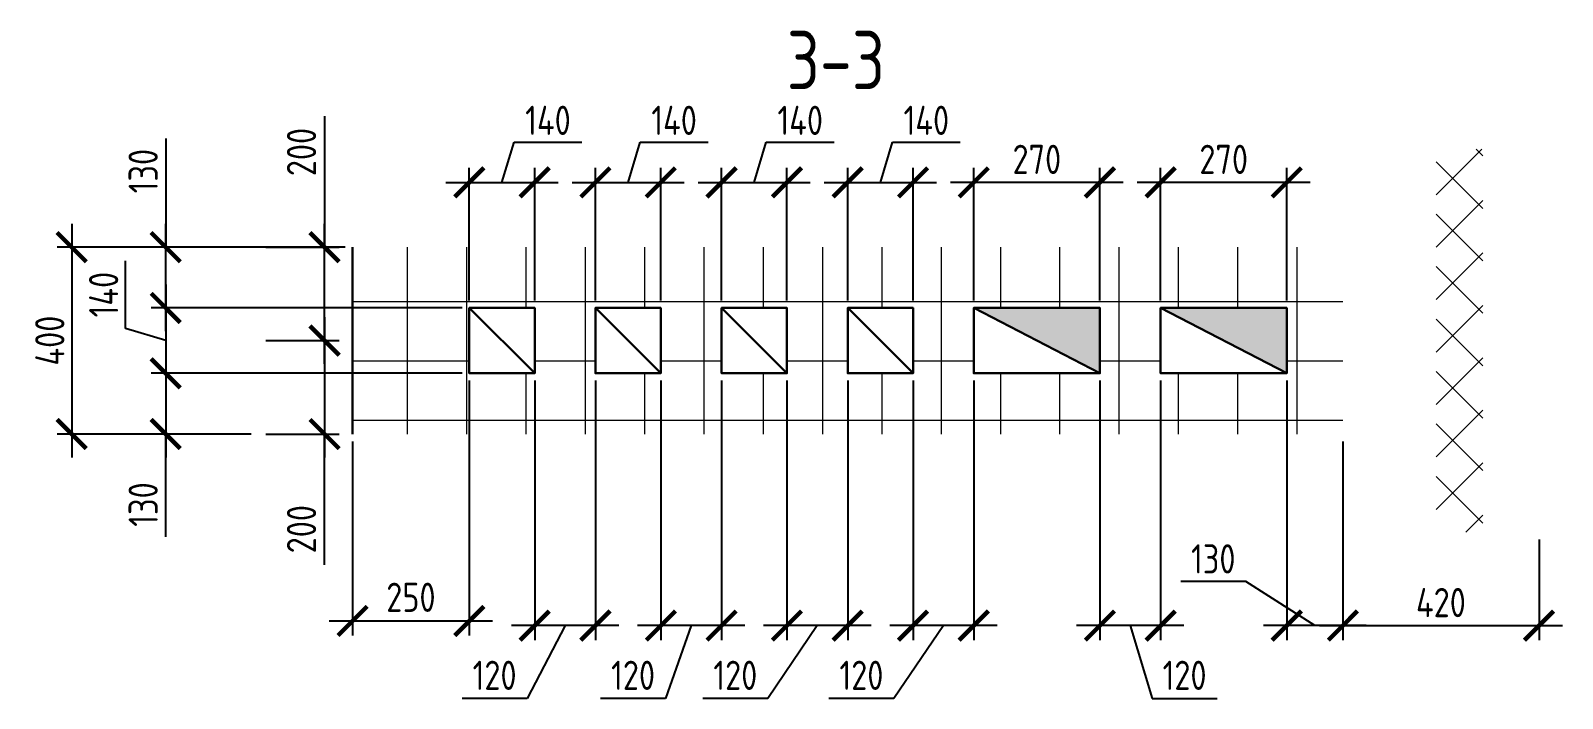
# Model space of a CAD drawing. Header units: millimetres. Extents: x -56498 to 234605, y -296269 to -29969.
# Drawn here: x 153625 to 156905, y -288004 to -286575 of the extents above; entities that cross this region are included whole.
import ezdxf
from ezdxf.enums import TextEntityAlignment as Align

# ---------------------------------------------------------------- set-up
doc = ezdxf.new("R2010")
doc.units = ezdxf.units.MM
doc.header["$LTSCALE"] = 100
doc.header["$PDMODE"] = 35
for name, color, linetype, lineweight in [('0.3', 7, 'Continuous', 30), ('Примітки 0.09', 200, 'Continuous', 9), ('Розміри 0.09', 5, 'Continuous', 9), ('Штрихування 0.09', 253, 'Continuous', 9)]:
    doc.layers.add(name, color=color, linetype=linetype, lineweight=lineweight)
doc.styles.add('GOST 2.304', font='CS_Gost2304.shx')
doc.dimstyles.new('SPDS', dxfattribs={"dimscale": 100, "dimtxt": 2.5, "dimasz": 2.5, "dimexe": 1.25, "dimexo": 0.625, "dimtad": 1, "dimrnd": 0.001, "dimtxsty": 'GOST 2.304', "dimblk": 'ARCHTICK', "dimcen": 2.5, "dimdle": 2, "dimadec": 0, "dimazin": 2, "dimtfac": 0.75, "dimtmove": 1, "dimatfit": 3, "dimfxl": 0, "dimtolj": 1, "dimarcsym": 0})

# ---------------------------------------------------------------- blocks, each defined once
blk = doc.blocks.new('_ArchTick')
at = {"color": 0, "linetype": 'ByBlock', "const_width": 0.15}
blk.add_lwpolyline([(-0.5, -0.5), (0.5, 0.5)], dxfattribs=at)
blk = doc.blocks.new('*D540')
at = {"layer": 'Defpoints', "color": 0, "transparency": 16777216}
for p in [(156314.5346062451, -287308.5828069415), (156434.5346062624, -287438.5828071212), (156314.5346062451, -287848.5823152798)]:
    blk.add_point(p, dxfattribs=at)
at = {"layer": 'Розміри 0.09', "color": 0, "lineweight": -2, "transparency": 16777216}
for p, q in [((156314.5346062451, -287324.2078069415), (156314.5346062451, -287879.8323152798)), ((156434.5346062624, -287454.2078071212), (156434.5346062624, -287879.8323152798)), ((156226.7276909079, -287753.9653685923), (156087.6651909079, -287753.9653685923)), ((156374.5346062537, -287848.5823152798), (156226.7276909079, -287753.9653685923)), ((156484.5346062624, -287848.5823152798), (156264.5346062451, -287848.5823152798))]:
    blk.add_line(p, q, dxfattribs=at)
at = {"layer": 'Розміри 0.09', "color": 0, "lineweight": -2, "transparency": 16777216, "xscale": 62.5, "yscale": 62.5, "zscale": 62.5, "rotation": 180}
blk.add_blockref('_ArchTick', (156314.5346062451, -287848.5823152798), dxfattribs=at)
at = {"layer": 'Розміри 0.09', "color": 0, "lineweight": -2, "transparency": 16777216, "xscale": 62.5, "yscale": 62.5, "zscale": 62.5}
blk.add_blockref('_ArchTick', (156434.5346062624, -287848.5823152798), dxfattribs=at)
at = {"layer": 'Розміри 0.09', "color": 0, "transparency": 16777216, "insert": (156157.1964409079, -287705.7959512099), "char_height": 62.5, "attachment_point": 5, "style": 'GOST 2.304'}
blk.add_mtext('\\A1;130', dxfattribs=at)
blk = doc.blocks.new('*D541')
at = {"layer": 'Defpoints', "color": 0, "transparency": 16777216}
for p in [(156434.5346062451, -287648.5823152798), (156854.5346062683, -287648.5823151699), (156854.5346062683, -287848.5823152798)]:
    blk.add_point(p, dxfattribs=at)
at = {"layer": 'Розміри 0.09', "color": 0, "lineweight": -2, "transparency": 16777216}
for p, q in [((156434.5346062451, -287664.2073152798), (156434.5346062451, -287879.8323152798)), ((156854.5346062683, -287664.2073151699), (156854.5346062683, -287879.8323152798)), ((156384.5346062451, -287848.5823152798), (156904.5346062683, -287848.5823152798))]:
    blk.add_line(p, q, dxfattribs=at)
at = {"layer": 'Розміри 0.09', "color": 0, "lineweight": -2, "transparency": 16777216, "xscale": 62.5, "yscale": 62.5, "zscale": 62.5, "rotation": 180}
blk.add_blockref('_ArchTick', (156434.5346062451, -287848.5823152798), dxfattribs=at)
at = {"layer": 'Розміри 0.09', "color": 0, "lineweight": -2, "transparency": 16777216, "xscale": 62.5, "yscale": 62.5, "zscale": 62.5}
blk.add_blockref('_ArchTick', (156854.5346062683, -287848.5823152798), dxfattribs=at)
at = {"layer": 'Розміри 0.09', "color": 0, "transparency": 16777216, "insert": (156644.5346062567, -287799.2866705947), "char_height": 62.5, "attachment_point": 5, "style": 'GOST 2.304'}
blk.add_mtext('\\A1;420', dxfattribs=at)
blk = doc.blocks.new('*D542')
at = {"layer": 'Defpoints', "color": 0, "transparency": 16777216}
for p in [(156044.5346062451, -286899.9527223081), (156044.5346062451, -287168.5828069415), (156314.5346062451, -287168.5828069415)]:
    blk.add_point(p, dxfattribs=at)
at = {"layer": 'Розміри 0.09', "color": 0, "lineweight": -2, "transparency": 16777216}
for p, q in [((156044.5346062451, -287152.9578069415), (156044.5346062451, -286868.7027223081)), ((156314.5346062451, -287152.9578069415), (156314.5346062451, -286868.7027223081)), ((156364.5346062451, -286899.9527223081), (155994.5346062451, -286899.9527223081))]:
    blk.add_line(p, q, dxfattribs=at)
at = {"layer": 'Розміри 0.09', "color": 0, "lineweight": -2, "transparency": 16777216, "xscale": 62.5, "yscale": 62.5, "zscale": 62.5, "rotation": 180}
blk.add_blockref('_ArchTick', (156044.5346062451, -286899.9527223081), dxfattribs=at)
at = {"layer": 'Розміри 0.09', "color": 0, "lineweight": -2, "transparency": 16777216, "xscale": 62.5, "yscale": 62.5, "zscale": 62.5}
blk.add_blockref('_ArchTick', (156314.5346062451, -286899.9527223081), dxfattribs=at)
at = {"layer": 'Розміри 0.09', "color": 0, "transparency": 16777216, "insert": (156179.5346062451, -286850.6570776231), "char_height": 62.5, "attachment_point": 5, "style": 'GOST 2.304'}
blk.add_mtext('\\A1;270', dxfattribs=at)
blk = doc.blocks.new('*D543')
at = {"layer": 'Defpoints', "color": 0, "transparency": 16777216}
for p in [(155644.5346062451, -286899.9527223081), (155644.5346062451, -287168.5828065822), (155914.5346062451, -287168.5828065822)]:
    blk.add_point(p, dxfattribs=at)
at = {"layer": 'Розміри 0.09', "color": 0, "lineweight": -2, "transparency": 16777216}
for p, q in [((155644.5346062451, -287152.9578065822), (155644.5346062451, -286868.7027223081)), ((155914.5346062451, -287152.9578065822), (155914.5346062451, -286868.7027223081)), ((155964.5346062451, -286899.9527223081), (155594.5346062451, -286899.9527223081))]:
    blk.add_line(p, q, dxfattribs=at)
at = {"layer": 'Розміри 0.09', "color": 0, "lineweight": -2, "transparency": 16777216, "xscale": 62.5, "yscale": 62.5, "zscale": 62.5, "rotation": 180}
blk.add_blockref('_ArchTick', (155644.5346062451, -286899.9527223081), dxfattribs=at)
at = {"layer": 'Розміри 0.09', "color": 0, "lineweight": -2, "transparency": 16777216, "xscale": 62.5, "yscale": 62.5, "zscale": 62.5}
blk.add_blockref('_ArchTick', (155914.5346062451, -286899.9527223081), dxfattribs=at)
at = {"layer": 'Розміри 0.09', "color": 0, "transparency": 16777216, "insert": (155779.5346062451, -286850.6570776231), "char_height": 62.5, "attachment_point": 5, "style": 'GOST 2.304'}
blk.add_mtext('\\A1;270', dxfattribs=at)
blk = doc.blocks.new('*D544')
at = {"layer": 'Defpoints', "color": 0, "transparency": 16777216}
for p in [(155514.5346062451, -286899.9527223081), (155374.5346062451, -287168.5828069415), (155514.5346062451, -287168.5828069415)]:
    blk.add_point(p, dxfattribs=at)
at = {"layer": 'Розміри 0.09', "color": 0, "lineweight": -2, "transparency": 16777216}
for p, q in [((155444.5346062451, -286899.9527223081), (155470.3158562451, -286814.0152223081)), ((155470.3158562451, -286814.0152223081), (155615.6283562451, -286814.0152223081)), ((155374.5346062451, -287152.9578069415), (155374.5346062451, -286868.7027223081)), ((155514.5346062451, -287152.9578069415), (155514.5346062451, -286868.7027223081)), ((155324.5346062451, -286899.9527223081), (155564.5346062451, -286899.9527223081))]:
    blk.add_line(p, q, dxfattribs=at)
at = {"layer": 'Розміри 0.09', "color": 0, "lineweight": -2, "transparency": 16777216, "xscale": 62.5, "yscale": 62.5, "zscale": 62.5, "rotation": 180}
blk.add_blockref('_ArchTick', (155374.5346062451, -286899.9527223081), dxfattribs=at)
at = {"layer": 'Розміри 0.09', "color": 0, "lineweight": -2, "transparency": 16777216, "xscale": 62.5, "yscale": 62.5, "zscale": 62.5}
blk.add_blockref('_ArchTick', (155514.5346062451, -286899.9527223081), dxfattribs=at)
at = {"layer": 'Розміри 0.09', "color": 0, "transparency": 16777216, "insert": (155542.9721062451, -286767.1402223081), "char_height": 62.5, "attachment_point": 5, "style": 'GOST 2.304'}
blk.add_mtext('\\A1;140', dxfattribs=at)
blk = doc.blocks.new('*D545')
at = {"layer": 'Defpoints', "color": 0, "transparency": 16777216}
for p in [(155244.5346062451, -286899.9527223081), (155104.5346062451, -287168.5828069415), (155244.5346062451, -287168.5828069415)]:
    blk.add_point(p, dxfattribs=at)
at = {"layer": 'Розміри 0.09', "color": 0, "lineweight": -2, "transparency": 16777216}
for p, q in [((155174.5346062451, -286899.9527223081), (155200.3158562451, -286814.0152223081)), ((155200.3158562451, -286814.0152223081), (155345.6283562451, -286814.0152223081)), ((155104.5346062451, -287152.9578069415), (155104.5346062451, -286868.7027223081)), ((155244.5346062451, -287152.9578069415), (155244.5346062451, -286868.7027223081)), ((155054.5346062451, -286899.9527223081), (155294.5346062451, -286899.9527223081))]:
    blk.add_line(p, q, dxfattribs=at)
at = {"layer": 'Розміри 0.09', "color": 0, "lineweight": -2, "transparency": 16777216, "xscale": 62.5, "yscale": 62.5, "zscale": 62.5, "rotation": 180}
blk.add_blockref('_ArchTick', (155104.5346062451, -286899.9527223081), dxfattribs=at)
at = {"layer": 'Розміри 0.09', "color": 0, "lineweight": -2, "transparency": 16777216, "xscale": 62.5, "yscale": 62.5, "zscale": 62.5}
blk.add_blockref('_ArchTick', (155244.5346062451, -286899.9527223081), dxfattribs=at)
at = {"layer": 'Розміри 0.09', "color": 0, "transparency": 16777216, "insert": (155272.9721062451, -286767.1402223081), "char_height": 62.5, "attachment_point": 5, "style": 'GOST 2.304'}
blk.add_mtext('\\A1;140', dxfattribs=at)
blk = doc.blocks.new('*D546')
at = {"layer": 'Defpoints', "color": 0, "transparency": 16777216}
for p in [(154974.5346062451, -286899.9527223081), (154834.5346062451, -287168.5828069415), (154974.5346062451, -287168.5828069415)]:
    blk.add_point(p, dxfattribs=at)
at = {"layer": 'Розміри 0.09', "color": 0, "lineweight": -2, "transparency": 16777216}
for p, q in [((154904.5346062451, -286899.9527223081), (154930.3158562451, -286814.0152223081)), ((154930.3158562451, -286814.0152223081), (155075.6283562451, -286814.0152223081)), ((154834.5346062451, -287152.9578069415), (154834.5346062451, -286868.7027223081)), ((154974.5346062451, -287152.9578069415), (154974.5346062451, -286868.7027223081)), ((154784.5346062451, -286899.9527223081), (155024.5346062451, -286899.9527223081))]:
    blk.add_line(p, q, dxfattribs=at)
at = {"layer": 'Розміри 0.09', "color": 0, "lineweight": -2, "transparency": 16777216, "xscale": 62.5, "yscale": 62.5, "zscale": 62.5, "rotation": 180}
blk.add_blockref('_ArchTick', (154834.5346062451, -286899.9527223081), dxfattribs=at)
at = {"layer": 'Розміри 0.09', "color": 0, "lineweight": -2, "transparency": 16777216, "xscale": 62.5, "yscale": 62.5, "zscale": 62.5}
blk.add_blockref('_ArchTick', (154974.5346062451, -286899.9527223081), dxfattribs=at)
at = {"layer": 'Розміри 0.09', "color": 0, "transparency": 16777216, "insert": (155002.9721062451, -286767.1402223081), "char_height": 62.5, "attachment_point": 5, "style": 'GOST 2.304'}
blk.add_mtext('\\A1;140', dxfattribs=at)
blk = doc.blocks.new('*D547')
at = {"layer": 'Defpoints', "color": 0, "transparency": 16777216}
for p in [(154704.5346062451, -286899.9527223081), (154564.5346062451, -287168.5828069415), (154704.5346062451, -287168.5828069415)]:
    blk.add_point(p, dxfattribs=at)
at = {"layer": 'Розміри 0.09', "color": 0, "lineweight": -2, "transparency": 16777216}
for p, q in [((154634.5346062451, -286899.9527223081), (154660.3158562451, -286814.0152223081)), ((154660.3158562451, -286814.0152223081), (154805.6283562451, -286814.0152223081)), ((154564.5346062451, -287152.9578069415), (154564.5346062451, -286868.7027223081)), ((154704.5346062451, -287152.9578069415), (154704.5346062451, -286868.7027223081)), ((154514.5346062451, -286899.9527223081), (154754.5346062451, -286899.9527223081))]:
    blk.add_line(p, q, dxfattribs=at)
at = {"layer": 'Розміри 0.09', "color": 0, "lineweight": -2, "transparency": 16777216, "xscale": 62.5, "yscale": 62.5, "zscale": 62.5, "rotation": 180}
blk.add_blockref('_ArchTick', (154564.5346062451, -286899.9527223081), dxfattribs=at)
at = {"layer": 'Розміри 0.09', "color": 0, "lineweight": -2, "transparency": 16777216, "xscale": 62.5, "yscale": 62.5, "zscale": 62.5}
blk.add_blockref('_ArchTick', (154704.5346062451, -286899.9527223081), dxfattribs=at)
at = {"layer": 'Розміри 0.09', "color": 0, "transparency": 16777216, "insert": (154732.9721062451, -286767.1402223081), "char_height": 62.5, "attachment_point": 5, "style": 'GOST 2.304'}
blk.add_mtext('\\A1;140', dxfattribs=at)
blk = doc.blocks.new('*D548')
at = {"layer": 'Defpoints', "color": 0, "transparency": 16777216}
for p in [(155914.5346062451, -287308.5828069415), (156044.5346062451, -287308.5828069415), (155914.5346062451, -287848.5823152798)]:
    blk.add_point(p, dxfattribs=at)
at = {"layer": 'Розміри 0.09', "color": 0, "lineweight": -2, "transparency": 16777216}
for p, q in [((155914.5346062451, -287324.2078069415), (155914.5346062451, -287879.8323152798)), ((156044.5346062451, -287324.2078069415), (156044.5346062451, -287879.8323152798)), ((156094.5346062451, -287848.5823152798), (155864.5346062451, -287848.5823152798)), ((155979.5346062451, -287848.5823152798), (156026.2444364616, -288004.2817493349)), ((156026.2444364616, -288004.2817493349), (156165.3069364616, -288004.2817493349))]:
    blk.add_line(p, q, dxfattribs=at)
at = {"layer": 'Розміри 0.09', "color": 0, "lineweight": -2, "transparency": 16777216, "xscale": 62.5, "yscale": 62.5, "zscale": 62.5, "rotation": 180}
blk.add_blockref('_ArchTick', (155914.5346062451, -287848.5823152798), dxfattribs=at)
at = {"layer": 'Розміри 0.09', "color": 0, "lineweight": -2, "transparency": 16777216, "xscale": 62.5, "yscale": 62.5, "zscale": 62.5}
blk.add_blockref('_ArchTick', (156044.5346062451, -287848.5823152798), dxfattribs=at)
at = {"layer": 'Розміри 0.09', "color": 0, "transparency": 16777216, "insert": (156095.7756864616, -287954.9861046498), "char_height": 62.5, "attachment_point": 5, "style": 'GOST 2.304'}
blk.add_mtext('\\A1;120', dxfattribs=at)
blk = doc.blocks.new('*D549')
at = {"layer": 'Defpoints', "color": 0, "transparency": 16777216}
for p in [(155514.5346062451, -287308.5828071213), (155644.5346062451, -287308.5828069415), (155514.5346062451, -287848.5823152798)]:
    blk.add_point(p, dxfattribs=at)
at = {"layer": 'Розміри 0.09', "color": 0, "lineweight": -2, "transparency": 16777216}
for p, q in [((155514.5346062451, -287324.2078071213), (155514.5346062451, -287879.8323152798)), ((155644.5346062451, -287324.2078069415), (155644.5346062451, -287879.8323152798)), ((155694.5346062451, -287848.5823152798), (155464.5346062451, -287848.5823152798)), ((155579.5346062451, -287848.5823152798), (155473.5205859052, -288004.2817493349)), ((155473.5205859052, -288004.2817493349), (155334.4580859052, -288004.2817493349))]:
    blk.add_line(p, q, dxfattribs=at)
at = {"layer": 'Розміри 0.09', "color": 0, "lineweight": -2, "transparency": 16777216, "xscale": 62.5, "yscale": 62.5, "zscale": 62.5, "rotation": 180}
blk.add_blockref('_ArchTick', (155514.5346062451, -287848.5823152798), dxfattribs=at)
at = {"layer": 'Розміри 0.09', "color": 0, "lineweight": -2, "transparency": 16777216, "xscale": 62.5, "yscale": 62.5, "zscale": 62.5}
blk.add_blockref('_ArchTick', (155644.5346062451, -287848.5823152798), dxfattribs=at)
at = {"layer": 'Розміри 0.09', "color": 0, "transparency": 16777216, "insert": (155403.9893359052, -287954.9861046498), "char_height": 62.5, "attachment_point": 5, "style": 'GOST 2.304'}
blk.add_mtext('\\A1;120', dxfattribs=at)
blk = doc.blocks.new('*D550')
at = {"layer": 'Defpoints', "color": 0, "transparency": 16777216}
for p in [(155244.5346062451, -287308.5828069415), (155374.5346062451, -287308.5828071213), (155244.5346062451, -287848.5823152798)]:
    blk.add_point(p, dxfattribs=at)
at = {"layer": 'Розміри 0.09', "color": 0, "lineweight": -2, "transparency": 16777216}
for p, q in [((155244.5346062451, -287324.2078069415), (155244.5346062451, -287879.8323152798)), ((155374.5346062451, -287324.2078071213), (155374.5346062451, -287879.8323152798)), ((155424.5346062451, -287848.5823152798), (155194.5346062451, -287848.5823152798)), ((155309.5346062451, -287848.5823152798), (155203.5205859055, -288004.2817493349)), ((155203.5205859055, -288004.2817493349), (155064.4580859055, -288004.2817493349))]:
    blk.add_line(p, q, dxfattribs=at)
at = {"layer": 'Розміри 0.09', "color": 0, "lineweight": -2, "transparency": 16777216, "xscale": 62.5, "yscale": 62.5, "zscale": 62.5, "rotation": 180}
blk.add_blockref('_ArchTick', (155244.5346062451, -287848.5823152798), dxfattribs=at)
at = {"layer": 'Розміри 0.09', "color": 0, "lineweight": -2, "transparency": 16777216, "xscale": 62.5, "yscale": 62.5, "zscale": 62.5}
blk.add_blockref('_ArchTick', (155374.5346062451, -287848.5823152798), dxfattribs=at)
at = {"layer": 'Розміри 0.09', "color": 0, "transparency": 16777216, "insert": (155133.9893359055, -287954.9861046498), "char_height": 62.5, "attachment_point": 5, "style": 'GOST 2.304'}
blk.add_mtext('\\A1;120', dxfattribs=at)
blk = doc.blocks.new('*D551')
at = {"layer": 'Defpoints', "color": 0, "transparency": 16777216}
for p in [(154974.5346062451, -287308.5828071213), (155104.5346062451, -287308.5828069415), (154974.5346062451, -287848.5823152798)]:
    blk.add_point(p, dxfattribs=at)
at = {"layer": 'Розміри 0.09', "color": 0, "lineweight": -2, "transparency": 16777216}
for p, q in [((154974.5346062451, -287324.2078071213), (154974.5346062451, -287879.8323152798)), ((155104.5346062451, -287324.2078069415), (155104.5346062451, -287879.8323152798)), ((155154.5346062451, -287848.5823152798), (154924.5346062451, -287848.5823152798)), ((155039.5346062451, -287848.5823152798), (154984.6424649952, -288004.2817493349)), ((154984.6424649952, -288004.2817493349), (154845.5799649952, -288004.2817493349))]:
    blk.add_line(p, q, dxfattribs=at)
at = {"layer": 'Розміри 0.09', "color": 0, "lineweight": -2, "transparency": 16777216, "xscale": 62.5, "yscale": 62.5, "zscale": 62.5, "rotation": 180}
blk.add_blockref('_ArchTick', (154974.5346062451, -287848.5823152798), dxfattribs=at)
at = {"layer": 'Розміри 0.09', "color": 0, "lineweight": -2, "transparency": 16777216, "xscale": 62.5, "yscale": 62.5, "zscale": 62.5}
blk.add_blockref('_ArchTick', (155104.5346062451, -287848.5823152798), dxfattribs=at)
at = {"layer": 'Розміри 0.09', "color": 0, "transparency": 16777216, "insert": (154915.1112149952, -287954.9861046498), "char_height": 62.5, "attachment_point": 5, "style": 'GOST 2.304'}
blk.add_mtext('\\A1;120', dxfattribs=at)
blk = doc.blocks.new('*D552')
at = {"layer": 'Defpoints', "color": 0, "transparency": 16777216}
for p in [(154704.5346062451, -287308.5828069415), (154834.5346062451, -287308.5828071213), (154704.5346062451, -287848.5823152798)]:
    blk.add_point(p, dxfattribs=at)
at = {"layer": 'Розміри 0.09', "color": 0, "lineweight": -2, "transparency": 16777216}
for p, q in [((154704.5346062451, -287324.2078069415), (154704.5346062451, -287879.8323152798)), ((154834.5346062451, -287324.2078071213), (154834.5346062451, -287879.8323152798)), ((154884.5346062451, -287848.5823152798), (154654.5346062451, -287848.5823152798)), ((154769.5346062451, -287848.5823152798), (154688.2286214195, -288004.2817493349)), ((154688.2286214195, -288004.2817493349), (154549.1661214195, -288004.2817493349))]:
    blk.add_line(p, q, dxfattribs=at)
at = {"layer": 'Розміри 0.09', "color": 0, "lineweight": -2, "transparency": 16777216, "xscale": 62.5, "yscale": 62.5, "zscale": 62.5, "rotation": 180}
blk.add_blockref('_ArchTick', (154704.5346062451, -287848.5823152798), dxfattribs=at)
at = {"layer": 'Розміри 0.09', "color": 0, "lineweight": -2, "transparency": 16777216, "xscale": 62.5, "yscale": 62.5, "zscale": 62.5}
blk.add_blockref('_ArchTick', (154834.5346062451, -287848.5823152798), dxfattribs=at)
at = {"layer": 'Розміри 0.09', "color": 0, "transparency": 16777216, "insert": (154618.6973714195, -287954.9861046498), "char_height": 62.5, "attachment_point": 5, "style": 'GOST 2.304'}
blk.add_mtext('\\A1;120', dxfattribs=at)
blk = doc.blocks.new('*D553')
at = {"layer": 'Defpoints', "color": 0, "transparency": 16777216}
for p in [(154564.5346062451, -287308.5828069415), (154314.5346062451, -287438.582807041), (154564.5346062451, -287838.5828071212)]:
    blk.add_point(p, dxfattribs=at)
at = {"layer": 'Розміри 0.09', "color": 0, "lineweight": -2, "transparency": 16777216}
for p, q in [((154564.5346062451, -287324.2078069415), (154564.5346062451, -287869.8328071212)), ((154314.5346062451, -287454.207807041), (154314.5346062451, -287869.8328071212)), ((154264.5346062451, -287838.5828071212), (154614.5346062451, -287838.5828071212))]:
    blk.add_line(p, q, dxfattribs=at)
at = {"layer": 'Розміри 0.09', "color": 0, "lineweight": -2, "transparency": 16777216, "xscale": 62.5, "yscale": 62.5, "zscale": 62.5, "rotation": 180}
blk.add_blockref('_ArchTick', (154314.5346062451, -287838.5828071212), dxfattribs=at)
at = {"layer": 'Розміри 0.09', "color": 0, "lineweight": -2, "transparency": 16777216, "xscale": 62.5, "yscale": 62.5, "zscale": 62.5}
blk.add_blockref('_ArchTick', (154564.5346062451, -287838.5828071212), dxfattribs=at)
at = {"layer": 'Розміри 0.09', "color": 0, "transparency": 16777216, "insert": (154439.5346062451, -287787.9927450538), "char_height": 62.5, "attachment_point": 5, "style": 'GOST 2.304'}
blk.add_mtext('\\A1;250', dxfattribs=at)
blk = doc.blocks.new('*D554')
at = {"layer": 'Defpoints', "color": 0, "transparency": 16777216}
for p in [(153914.5346062451, -287038.5828071212), (154314.5346062451, -287038.5828071212), (154564.5346062451, -287168.5828069415)]:
    blk.add_point(p, dxfattribs=at)
at = {"layer": 'Розміри 0.09', "color": 0, "lineweight": -2, "transparency": 16777216}
for p, q in [((153914.5346062451, -286806.2774494203), (153914.5346062451, -287038.5828071212)), ((153914.5346062451, -287218.5828069415), (153914.5346062451, -286988.5828071212)), ((154298.9096062451, -287038.5828071212), (153883.2846062451, -287038.5828071212)), ((154548.9096062451, -287168.5828069415), (153883.2846062451, -287168.5828069415))]:
    blk.add_line(p, q, dxfattribs=at)
at = {"layer": 'Розміри 0.09', "color": 0, "lineweight": -2, "transparency": 16777216, "xscale": 62.5, "yscale": 62.5, "zscale": 62.5}
for p, rotation in [((153914.5346062451, -287038.5828071212), 90), ((153914.5346062451, -287168.5828069415), 270)]:
    blk.add_blockref('_ArchTick', p, dxfattribs=dict(at, rotation=rotation))
at = {"layer": 'Розміри 0.09', "color": 0, "transparency": 16777216, "insert": (153866.3651888627, -286875.8086994202), "char_height": 62.5, "attachment_point": 5, "rotation": 90, "style": 'GOST 2.304'}
blk.add_mtext('\\A1;130', dxfattribs=at)
blk = doc.blocks.new('*D555')
at = {"layer": 'Defpoints', "color": 0, "transparency": 16777216}
for p in [(154564.5346062451, -287168.5828069415), (153914.5346062451, -287308.582807301), (154564.5346062451, -287308.582807301)]:
    blk.add_point(p, dxfattribs=at)
at = {"layer": 'Розміри 0.09', "color": 0, "lineweight": -2, "transparency": 16777216}
for p, q in [((153828.5971062451, -287212.8015571213), (153828.5971062451, -287067.4890571213)), ((153914.5346062451, -287118.5828069415), (153914.5346062451, -287358.582807301)), ((154548.9096062451, -287168.5828069415), (153883.2846062451, -287168.5828069415)), ((153914.5346062451, -287238.5828071213), (153828.5971062451, -287212.8015571213)), ((154548.9096062451, -287308.582807301), (153883.2846062451, -287308.582807301))]:
    blk.add_line(p, q, dxfattribs=at)
at = {"layer": 'Розміри 0.09', "color": 0, "lineweight": -2, "transparency": 16777216, "xscale": 62.5, "yscale": 62.5, "zscale": 62.5}
for p, rotation in [((153914.5346062451, -287168.5828069415), 90), ((153914.5346062451, -287308.582807301), 270)]:
    blk.add_blockref('_ArchTick', p, dxfattribs=dict(at, rotation=rotation))
at = {"layer": 'Розміри 0.09', "color": 0, "transparency": 16777216, "insert": (153781.7221062451, -287140.1453071212), "char_height": 62.5, "attachment_point": 5, "rotation": 90, "style": 'GOST 2.304'}
blk.add_mtext('\\A1;140', dxfattribs=at)
blk = doc.blocks.new('*D556')
at = {"layer": 'Defpoints', "color": 0, "transparency": 16777216}
for p in [(154564.5346062451, -287308.582807301), (153914.5346062451, -287438.5828071212), (154113.3433247392, -287438.5828071212)]:
    blk.add_point(p, dxfattribs=at)
at = {"layer": 'Розміри 0.09', "color": 0, "lineweight": -2, "transparency": 16777216}
for p, q in [((153914.5346062451, -287258.582807301), (153914.5346062451, -287488.5828071212)), ((154548.9096062451, -287308.582807301), (153883.2846062451, -287308.582807301)), ((154097.7183247392, -287438.5828071212), (153883.2846062451, -287438.5828071212)), ((153914.5346062451, -287658.9178959859), (153914.5346062451, -287438.5828071212))]:
    blk.add_line(p, q, dxfattribs=at)
at = {"layer": 'Розміри 0.09', "color": 0, "lineweight": -2, "transparency": 16777216, "xscale": 62.5, "yscale": 62.5, "zscale": 62.5}
for p, rotation in [((153914.5346062451, -287308.582807301), 90), ((153914.5346062451, -287438.5828071212), 270)]:
    blk.add_blockref('_ArchTick', p, dxfattribs=dict(at, rotation=rotation))
at = {"layer": 'Розміри 0.09', "color": 0, "transparency": 16777216, "insert": (153866.3651888627, -287589.3866459859), "char_height": 62.5, "attachment_point": 5, "rotation": 90, "style": 'GOST 2.304'}
blk.add_mtext('\\A1;130', dxfattribs=at)
blk = doc.blocks.new('*D557')
at = {"layer": 'Defpoints', "color": 0, "transparency": 16777216}
for p in [(154113.3433247392, -287038.5828071212), (154254.6655005501, -287038.5828071212), (154113.3433249596, -287238.5828070348)]:
    blk.add_point(p, dxfattribs=at)
at = {"layer": 'Розміри 0.09', "color": 0, "lineweight": -2, "transparency": 16777216}
for p, q in [((154254.6655005501, -286758.411149685), (154254.6655005501, -287038.5828071212)), ((154254.6655005501, -287288.5828070348), (154254.6655005501, -286988.5828071212)), ((154128.9683247392, -287038.5828071212), (154285.9155005501, -287038.5828071212)), ((154128.9683249596, -287238.5828070348), (154285.9155005501, -287238.5828070348))]:
    blk.add_line(p, q, dxfattribs=at)
at = {"layer": 'Розміри 0.09', "color": 0, "lineweight": -2, "transparency": 16777216, "xscale": 62.5, "yscale": 62.5, "zscale": 62.5}
for p, rotation in [((154254.6655005501, -287038.5828071212), 90), ((154254.6655005501, -287238.5828070348), 270)]:
    blk.add_blockref('_ArchTick', p, dxfattribs=dict(at, rotation=rotation))
at = {"layer": 'Розміри 0.09', "color": 0, "transparency": 16777216, "insert": (154205.3698558651, -286834.973649685), "char_height": 62.5, "attachment_point": 5, "rotation": 90, "style": 'GOST 2.304'}
blk.add_mtext('\\A1;200', dxfattribs=at)
blk = doc.blocks.new('*D558')
at = {"layer": 'Defpoints', "color": 0, "transparency": 16777216}
for p in [(154113.3433249596, -287238.5828066129), (154113.3433243075, -287438.5828065266), (154254.6655001183, -287438.5828065266)]:
    blk.add_point(p, dxfattribs=at)
at = {"layer": 'Розміри 0.09', "color": 0, "lineweight": -2, "transparency": 16777216}
for p, q in [((154254.6655001183, -287188.5828066129), (154254.6655001183, -287488.5828065266)), ((154128.9683249596, -287238.5828066129), (154285.9155001183, -287238.5828066129)), ((154128.9683243075, -287438.5828065266), (154285.9155001183, -287438.5828065266)), ((154254.6655001183, -287718.7544642854), (154254.6655001183, -287438.5828065266))]:
    blk.add_line(p, q, dxfattribs=at)
at = {"layer": 'Розміри 0.09', "color": 0, "lineweight": -2, "transparency": 16777216, "xscale": 62.5, "yscale": 62.5, "zscale": 62.5}
for p, rotation in [((154254.6655001183, -287238.5828066129), 90), ((154254.6655001183, -287438.5828065266), 270)]:
    blk.add_blockref('_ArchTick', p, dxfattribs=dict(at, rotation=rotation))
at = {"layer": 'Розміри 0.09', "color": 0, "transparency": 16777216, "insert": (154205.3698554333, -287642.1919642854), "char_height": 62.5, "attachment_point": 5, "rotation": 90, "style": 'GOST 2.304'}
blk.add_mtext('\\A1;200', dxfattribs=at)
blk = doc.blocks.new('*D576')
at = {"layer": 'Defpoints', "color": 0, "transparency": 16777216}
for p in [(154113.3433247868, -287038.5828071212), (153713.3433247392, -287438.5828071212), (154113.3433247392, -287438.5828071212)]:
    blk.add_point(p, dxfattribs=at)
at = {"layer": 'Розміри 0.09', "color": 0, "lineweight": -2, "transparency": 16777216}
for p, q in [((153713.3433247392, -286988.5828071212), (153713.3433247392, -287488.5828071212)), ((154097.7183247868, -287038.5828071212), (153682.0933247392, -287038.5828071212)), ((154097.7183247392, -287438.5828071212), (153682.0933247392, -287438.5828071212))]:
    blk.add_line(p, q, dxfattribs=at)
at = {"layer": 'Розміри 0.09', "color": 0, "lineweight": -2, "transparency": 16777216, "xscale": 62.5, "yscale": 62.5, "zscale": 62.5}
for p, rotation in [((153713.3433247392, -287038.5828071212), 90), ((153713.3433247392, -287438.5828071212), 270)]:
    blk.add_blockref('_ArchTick', p, dxfattribs=dict(at, rotation=rotation))
at = {"layer": 'Розміри 0.09', "color": 0, "transparency": 16777216, "insert": (153666.4683247393, -287238.5828071212), "char_height": 62.5, "attachment_point": 5, "rotation": 90, "style": 'GOST 2.304'}
blk.add_mtext('\\A1;400', dxfattribs=at)

msp = doc.modelspace()

# ---------------------------------------------------------------- hatches: boundary and pattern name
at = {"layer": '0.3'}
h = msp.add_hatch(color=256, dxfattribs=at)
h.paths.add_polyline_path([(155644.5346062451, -287168.5828069415), (155779.5346058985, -287238.5828067618), (155914.5346062451, -287238.5828067618), (155914.5346062451, -287168.5828069415)])
h.paths.add_polyline_path([(155779.5346058985, -287238.5828067618), (155914.5346062451, -287308.5828069415), (155914.5346062451, -287238.5828067618)])
h = msp.add_hatch(color=256, dxfattribs=at)
h.paths.add_polyline_path([(156044.5346062451, -287168.5828074806), (156179.5346058985, -287238.582807301), (156314.5346062451, -287238.582807301), (156314.5346062451, -287168.5828074806)])
h.paths.add_polyline_path([(156179.5346058985, -287238.582807301), (156314.5346062451, -287308.5828074806), (156314.5346062451, -287238.582807301)])
at = {"layer": 'Штрихування 0.09'}
h = msp.add_hatch(dxfattribs=at)
h.set_pattern_fill('ANSI37', color=256, scale=25, angle=90, style=0)
h.set_pattern_definition([(135, (49524.17595925133, -372820.8731999142), (-56.12660075668221, -56.1266007566822), []), (225, (49524.17595925133, -372820.8731999142), (56.1266007566822, -56.12660075668221), [])])
h.paths.add_polyline_path([(156634.5346062451, -287628.5823151637), (156644.5346062451, -287648.5823151636), (156734.5346062451, -287648.5823151636), (156734.5346062451, -286828.5832990789), (156634.5346062451, -286828.5832990789)])
h = msp.add_hatch(dxfattribs=at)
h.set_pattern_fill('NET', color=256, scale=40, angle=90, style=0)
h.set_pattern_definition([(90, (0, 500), (-127, 7.776507174585693e-15), []), (180, (0, 500), (-1.555301434917138e-14, -127), [])])
h.paths.add_polyline_path([(155514.5346062451, -287038.5828071212), (155374.5346062451, -287038.5828071212), (155374.5346062451, -287168.5828069415), (155514.5346062451, -287168.5828069415)])
h.paths.add_polyline_path([(155244.5346062451, -287308.5828069416), (155104.5346062451, -287308.5828069415), (155104.5346062451, -287438.5828071212), (155244.5346062451, -287438.5828071212)], flags=17)
h.paths.add_polyline_path([(154974.5346062451, -287038.5828071212), (154834.5346062451, -287038.5828071212), (154834.5346062451, -287168.5828069415), (154974.5346062451, -287168.5828069415)])
h.paths.add_polyline_path([(154704.5346062451, -287308.5828069416), (154564.5346062451, -287308.5828069415), (154564.5346062451, -287438.5828071213), (154704.5346062451, -287438.5828071212)])
h.paths.add_polyline_path([(155914.5346062451, -287308.5828069415), (155770.6095443635, -287308.5828069415), (155764.865707945, -287438.5828071212), (155914.5346062451, -287438.5828071212)], flags=17)
h.paths.add_polyline_path([(155770.6095443635, -287308.5828069415), (155644.5346062451, -287308.5828069416), (155644.5346062451, -287438.5828071212), (155764.8657079449, -287438.5828071212)], flags=17)
h.paths.add_polyline_path([(156314.5346062451, -287038.5828071212), (156044.5346062451, -287038.5828071212), (156044.5346062451, -287168.5828069415), (156314.5346062451, -287168.5828069415)], flags=17)
h.paths.add_polyline_path([(154974.5346062451, -287038.5828071212), (154974.5346062451, -287168.5828074806), (154974.5346062451, -287308.5828069415), (154834.5346062451, -287308.5828069415), (154834.5346062451, -287168.5828069415), (154834.5346062451, -287038.5828071212), (154314.5346062451, -287038.5828071212), (154314.5346062451, -287438.5828071212), (154564.5346062451, -287438.5828071212), (154564.5346062451, -287308.582807301), (154564.5346062451, -287168.5828069415), (154704.5346062451, -287168.5828069415), (154704.5346062451, -287308.5828069415), (154704.5346062451, -287438.5828071212), (155104.5346062451, -287438.5828071212), (155104.5346062451, -287308.582807301), (155104.5346062451, -287168.5828069415), (155244.5346062451, -287168.5828069415), (155244.5346062451, -287308.5828069415), (155244.5346062451, -287438.5828071212), (155644.5346062451, -287438.5828071212), (155644.5346062451, -287308.582807301), (155644.5346062451, -287168.5828069415), (155914.5346062451, -287168.5828069415), (155914.5346062451, -287308.5828069415), (155914.5346062451, -287438.5828071212), (156134.5346062451, -287438.5828071212), (156434.5346062451, -287438.5828071212), (156434.5346062451, -287038.5828071212), (156314.5346062451, -287038.5828071212), (156314.5346062451, -287168.5828074806), (156314.5346062451, -287308.5828069415), (156044.5346062451, -287308.5828069415), (156044.5346062451, -287168.5828069415), (156044.5346062451, -287038.5828071212), (155734.5346062451, -287038.5828071212), (155514.5346062451, -287038.5828071212), (155514.5346062451, -287168.5828074806), (155514.5346062451, -287308.5828069415), (155374.5346062451, -287308.5828069415), (155374.5346062451, -287168.5828069415), (155374.5346062451, -287038.5828071212)])

# ---------------------------------------------------------------- linework, layer by layer
at = {"layer": '0.3'}
msp.add_line((154314.5346062451, -287438.582807041), (154314.5346062451, -287038.582807041), dxfattribs=at)
for points in [[(154564.5346062451, -287168.5828069415), (154704.5346062451, -287168.5828069415), (154704.5346062451, -287308.5828069415), (154564.5346062451, -287168.5828069415), (154564.5346062451, -287308.5828069415), (154704.5346062451, -287308.5828069415)], [(154834.5346062451, -287168.5828069415), (154974.5346062451, -287168.5828069415), (154974.5346062451, -287308.5828069415), (154834.5346062451, -287168.5828069415), (154834.5346062451, -287308.5828069415), (154974.5346062451, -287308.5828069415)], [(155104.5346062451, -287168.5828069415), (155244.5346062451, -287168.5828069415), (155244.5346062451, -287308.5828069415), (155104.5346062451, -287168.5828069415), (155104.5346062451, -287308.5828069415), (155244.5346062451, -287308.5828069415)], [(155374.5346062451, -287168.5828069415), (155514.5346062451, -287168.5828069415), (155514.5346062451, -287308.5828069415), (155374.5346062451, -287168.5828069415), (155374.5346062451, -287308.5828069415), (155514.5346062451, -287308.5828069415)], [(155644.5346062451, -287168.5828069415), (155914.5346062451, -287168.5828069415), (155914.5346062451, -287308.5828069415), (155644.5346062451, -287168.5828069415), (155644.5346062451, -287308.5828069415), (155914.5346062451, -287308.5828069415)], [(156044.5346062451, -287168.5828069415), (156314.5346062451, -287168.5828069415), (156314.5346062451, -287308.5828069415), (156044.5346062451, -287168.5828069415), (156044.5346062451, -287308.5828069415), (156314.5346062451, -287308.5828069415)]]:
    msp.add_lwpolyline(points, dxfattribs=at)

# ---------------------------------------------------------------- texts
at = {"layer": 'Примітки 0.09', "ltscale": 0.25, "style": 'GOST 2.304'}
msp.add_text('3-3', height=125, dxfattribs=at).set_placement((155349.2525950715, -286700.5571527686), align=Align.CENTER)

# ---------------------------------------------------------------- dimensions: what is measured, and where the dimension line sits
at = {"layer": 'Розміри 0.09'}
for base, p1, p2, picture, middle in [((154704.5346062451, -286899.9527223081), (154564.5346062451, -287168.5828069415), (154704.5346062451, -287168.5828069415), '*D547', (154675.9408562451, -286767.1402223081)), ((154974.5346062451, -286899.9527223081), (154834.5346062451, -287168.5828069415), (154974.5346062451, -287168.5828069415), '*D546', (154945.9408562451, -286767.1402223081)), ((155244.5346062451, -286899.9527223081), (155104.5346062451, -287168.5828069415), (155244.5346062451, -287168.5828069415), '*D545', (155215.9408562451, -286767.1402223081)), ((155514.5346062451, -286899.9527223081), (155374.5346062451, -287168.5828069415), (155514.5346062451, -287168.5828069415), '*D544', (155485.9408562451, -286767.1402223081)), ((155644.5346062451, -286899.9527223081), (155914.5346062451, -287168.5828065822), (155644.5346062451, -287168.5828065822), '*D543', (155779.5346062451, -286850.6570776231)), ((156044.5346062451, -286899.9527223081), (156314.5346062451, -287168.5828069415), (156044.5346062451, -287168.5828069415), '*D542', (156179.5346062451, -286850.6570776231)), ((154564.5346062451, -287838.5828071212), (154314.5346062451, -287438.582807041), (154564.5346062451, -287308.5828069415), '*D553', (154439.5346062451, -287787.9927450538)), ((156854.5346062683, -287848.5823152798), (156434.5346062451, -287648.5823152798), (156854.5346062683, -287648.5823151699), '*D541', (156644.5346062567, -287799.2866705947))]:
    dim = msp.add_linear_dim(base=base, p1=p1, p2=p2, dimstyle='SPDS', override={"dimscale": 25, "dimlfac": 1, "dimtxsty": 'GOST 2.304', "dimblk1": 'ArchTick', "dimblk2": 'ArchTick', "dimsah": 1, "dimtolj": 1}, dxfattribs=at)
    dim.commit()
    dim.dimension.update_dxf_attribs({"geometry": picture, "text_midpoint": middle})
for base, p1, p2, angle, picture, middle in [((154254.6655005501, -287038.5828071212), (154113.3433249596, -287238.5828070348), (154113.3433247392, -287038.5828071212), 90, '*D557', (154262.7767881209, -286834.973649685)), ((153914.5346062451, -287038.5828071212), (154564.5346062451, -287168.5828069415), (154314.5346062451, -287038.5828071212), 90, '*D554', (153914.5346062451, -286875.8086994202)), ((154254.6655001183, -287438.5828065266), (154113.3433249596, -287238.5828066129), (154113.3433243075, -287438.5828065266), 269.9999998763138, '*D558', (154262.7767872496, -287642.1919642854)), ((153914.5346062451, -287438.5828071212), (154564.5346062451, -287308.582807301), (154113.3433247392, -287438.5828071212), 90, '*D556', (153927.85778514, -287589.3866459859))]:
    dim = msp.add_linear_dim(base=base, p1=p1, p2=p2, angle=angle, dimstyle='SPDS', override={"dimscale": 25, "dimlfac": 1, "dimtxsty": 'GOST 2.304', "dimblk1": 'ArchTick', "dimblk2": 'ArchTick', "dimsah": 1, "dimtolj": 1}, dxfattribs=at)
    dim.commit()
    dim.dimension.update_dxf_attribs({"geometry": picture, "text_midpoint": middle, "dimtype": 160})
for base, p1, p2, picture, middle in [((153713.3433247392, -287438.5828071212), (154113.3433247868, -287038.5828071212), (154113.3433247392, -287438.5828071212), '*D576', (153666.4683247393, -287238.5828071212)), ((153914.5346062451, -287308.582807301), (154564.5346062451, -287168.5828069415), (154564.5346062451, -287308.582807301), '*D555', (153781.7221062451, -287197.1765571212))]:
    dim = msp.add_linear_dim(base=base, p1=p1, p2=p2, angle=90, dimstyle='SPDS', override={"dimscale": 25, "dimlfac": 1, "dimtxsty": 'GOST 2.304', "dimblk1": 'ArchTick', "dimblk2": 'ArchTick', "dimsah": 1, "dimtolj": 1}, dxfattribs=at)
    dim.commit()
    dim.dimension.update_dxf_attribs({"geometry": picture, "text_midpoint": middle})
for base, p1, p2, text, picture, middle in [((154704.5346062451, -287848.5823152798), (154834.5346062451, -287308.5828071213), (154704.5346062451, -287308.5828069415), '120', '*D552', (154672.6036214195, -288004.2817493349)), ((154974.5346062451, -287848.5823152798), (155104.5346062451, -287308.5828069415), (154974.5346062451, -287308.5828071213), '120', '*D551', (154969.0174649952, -288004.2817493349)), ((155244.5346062451, -287848.5823152798), (155374.5346062451, -287308.5828071213), (155244.5346062451, -287308.5828069415), '120', '*D550', (155187.8955859055, -288004.2817493349)), ((155514.5346062451, -287848.5823152798), (155644.5346062451, -287308.5828069415), (155514.5346062451, -287308.5828071213), '120', '*D549', (155457.8955859052, -288004.2817493349)), ((156314.5346062451, -287848.5823152798), (156434.5346062624, -287438.5828071212), (156314.5346062451, -287308.5828069415), '130', '*D540', (156211.1026909079, -287753.9653685923))]:
    dim = msp.add_linear_dim(base=base, p1=p1, p2=p2, text=text, dimstyle='SPDS', override={"dimscale": 25, "dimlfac": 1, "dimtxsty": 'GOST 2.304', "dimblk1": 'ArchTick', "dimblk2": 'ArchTick', "dimsah": 1, "dimtolj": 1}, dxfattribs=at)
    dim.commit()
    dim.dimension.update_dxf_attribs({"geometry": picture, "text_midpoint": middle, "dimtype": 160})
dim = msp.add_linear_dim(base=(155914.5346062451, -287848.5823152798), p1=(156044.5346062451, -287308.5828069415), p2=(155914.5346062451, -287308.5828069415), text='120', dimstyle='SPDS', override={"dimscale": 25, "dimlfac": 1, "dimtxsty": 'GOST 2.304', "dimblk1": 'ArchTick', "dimblk2": 'ArchTick', "dimsah": 1, "dimtolj": 1}, dxfattribs=at)
dim.commit()
dim.dimension.update_dxf_attribs({"geometry": '*D548', "text_midpoint": (156041.8694364616, -287954.9861046498)})

doc.saveas('drawing.dxf')
